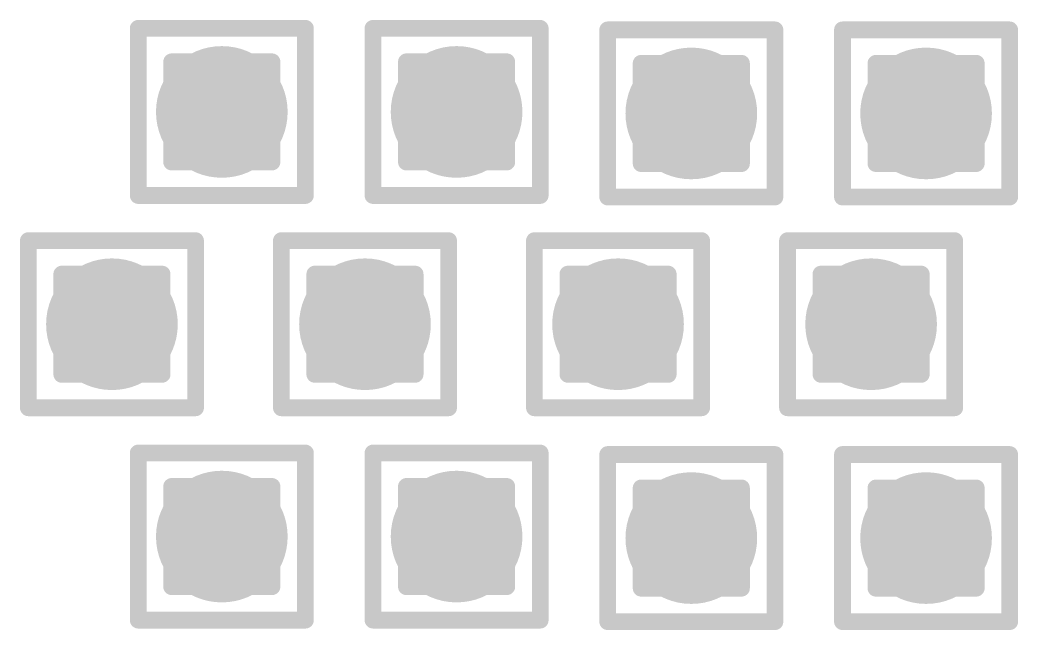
# Model space of a CAD drawing. Header units: inches. Extents: x -18 to 5357, y -8 to 5291.
# Drawn here: x 37.653 to 40.685, y 36.479 to 38.333 of the extents above; entities that cross this region are included whole.
import ezdxf

# ---------------------------------------------------------------- set-up
doc = ezdxf.new("R2010")
doc.units = ezdxf.units.IN
for name, color, linetype in [('Bottom Layer', 5, 'Continuous'), ('Drill Drawing', 1, 'Continuous'), ('Ground', 16, 'Continuous'), ('Power', 76, 'Continuous'), ('Top Layer', 1, 'Continuous'), ('Via Holes', 16, 'Continuous')]:
    doc.layers.add(name, color=color, linetype=linetype)

msp = doc.modelspace()

# ---------------------------------------------------------------- hatches: boundary and pattern name
at = {"layer": 'Bottom Layer'}
h = msp.add_hatch(color=5, dxfattribs=at)
edge = h.paths.add_edge_path()
edge.add_arc((38.2661, 38.0538), 0.2, 0, 360)
h = msp.add_hatch(color=5, dxfattribs=at)
edge = h.paths.add_edge_path()
edge.add_arc((38.9793, 38.0538), 0.2, 0, 360)
h = msp.add_hatch(color=5, dxfattribs=at)
edge = h.paths.add_edge_path()
edge.add_arc((39.6924, 38.0492), 0.2, 0, 360)
h = msp.add_hatch(color=5, dxfattribs=at)
edge = h.paths.add_edge_path()
edge.add_arc((40.4056, 38.0492), 0.2, 0, 360)
h = msp.add_hatch(color=5, dxfattribs=at)
edge = h.paths.add_edge_path()
edge.add_arc((37.9323, 37.4087), 0.2, 0, 360)
h = msp.add_hatch(color=5, dxfattribs=at)
edge = h.paths.add_edge_path()
edge.add_arc((38.701, 37.4087), 0.2, 0, 360)
h = msp.add_hatch(color=5, dxfattribs=at)
edge = h.paths.add_edge_path()
edge.add_arc((39.4698, 37.4087), 0.2, 0, 360)
h = msp.add_hatch(color=5, dxfattribs=at)
edge = h.paths.add_edge_path()
edge.add_arc((40.2386, 37.4087), 0.2, 0, 360)
h = msp.add_hatch(color=5, dxfattribs=at)
edge = h.paths.add_edge_path()
edge.add_arc((38.2661, 36.7635), 0.2, 0, 360)
h = msp.add_hatch(color=5, dxfattribs=at)
edge = h.paths.add_edge_path()
edge.add_arc((38.9793, 36.7635), 0.2, 0, 360)
h = msp.add_hatch(color=5, dxfattribs=at)
edge = h.paths.add_edge_path()
edge.add_arc((39.6924, 36.7589), 0.2, 0, 360)
h = msp.add_hatch(color=5, dxfattribs=at)
edge = h.paths.add_edge_path()
edge.add_arc((40.4056, 36.7589), 0.2, 0, 360)
at = {"layer": 'Ground'}
h = msp.add_hatch(color=16, dxfattribs=at)
edge = h.paths.add_edge_path()
edge.add_arc((38.2661, 38.0538), 0.2, 0, 360)
h = msp.add_hatch(color=16, dxfattribs=at)
edge = h.paths.add_edge_path()
edge.add_arc((38.9793, 38.0538), 0.2, 0, 360)
h = msp.add_hatch(color=16, dxfattribs=at)
edge = h.paths.add_edge_path()
edge.add_arc((39.6924, 38.0492), 0.2, 0, 360)
h = msp.add_hatch(color=16, dxfattribs=at)
edge = h.paths.add_edge_path()
edge.add_arc((40.4056, 38.0492), 0.2, 0, 360)
h = msp.add_hatch(color=16, dxfattribs=at)
edge = h.paths.add_edge_path()
edge.add_arc((37.9323, 37.4087), 0.2, 0, 360)
h = msp.add_hatch(color=16, dxfattribs=at)
edge = h.paths.add_edge_path()
edge.add_arc((38.701, 37.4087), 0.2, 0, 360)
h = msp.add_hatch(color=16, dxfattribs=at)
edge = h.paths.add_edge_path()
edge.add_arc((39.4698, 37.4087), 0.2, 0, 360)
h = msp.add_hatch(color=16, dxfattribs=at)
edge = h.paths.add_edge_path()
edge.add_arc((40.2386, 37.4087), 0.2, 0, 360)
h = msp.add_hatch(color=16, dxfattribs=at)
edge = h.paths.add_edge_path()
edge.add_arc((38.2661, 36.7635), 0.2, 0, 360)
h = msp.add_hatch(color=16, dxfattribs=at)
edge = h.paths.add_edge_path()
edge.add_arc((38.9793, 36.7635), 0.2, 0, 360)
h = msp.add_hatch(color=16, dxfattribs=at)
edge = h.paths.add_edge_path()
edge.add_arc((39.6924, 36.7589), 0.2, 0, 360)
h = msp.add_hatch(color=16, dxfattribs=at)
edge = h.paths.add_edge_path()
edge.add_arc((40.4056, 36.7589), 0.2, 0, 360)
at = {"layer": 'Power'}
h = msp.add_hatch(color=76, dxfattribs=at)
edge = h.paths.add_edge_path()
edge.add_arc((38.2661, 38.0538), 0.2, 0, 360)
h = msp.add_hatch(color=76, dxfattribs=at)
edge = h.paths.add_edge_path()
edge.add_arc((38.9793, 38.0538), 0.2, 0, 360)
h = msp.add_hatch(color=76, dxfattribs=at)
edge = h.paths.add_edge_path()
edge.add_arc((39.6924, 38.0492), 0.2, 0, 360)
h = msp.add_hatch(color=76, dxfattribs=at)
edge = h.paths.add_edge_path()
edge.add_arc((40.4056, 38.0492), 0.2, 0, 360)
h = msp.add_hatch(color=76, dxfattribs=at)
edge = h.paths.add_edge_path()
edge.add_arc((37.9323, 37.4087), 0.2, 0, 360)
h = msp.add_hatch(color=76, dxfattribs=at)
edge = h.paths.add_edge_path()
edge.add_arc((38.701, 37.4087), 0.2, 0, 360)
h = msp.add_hatch(color=76, dxfattribs=at)
edge = h.paths.add_edge_path()
edge.add_arc((39.4698, 37.4087), 0.2, 0, 360)
h = msp.add_hatch(color=76, dxfattribs=at)
edge = h.paths.add_edge_path()
edge.add_arc((40.2386, 37.4087), 0.2, 0, 360)
h = msp.add_hatch(color=76, dxfattribs=at)
edge = h.paths.add_edge_path()
edge.add_arc((38.2661, 36.7635), 0.2, 0, 360)
h = msp.add_hatch(color=76, dxfattribs=at)
edge = h.paths.add_edge_path()
edge.add_arc((38.9793, 36.7635), 0.2, 0, 360)
h = msp.add_hatch(color=76, dxfattribs=at)
edge = h.paths.add_edge_path()
edge.add_arc((39.6924, 36.7589), 0.2, 0, 360)
h = msp.add_hatch(color=76, dxfattribs=at)
edge = h.paths.add_edge_path()
edge.add_arc((40.4056, 36.7589), 0.2, 0, 360)
at = {"layer": 'Top Layer'}
h = msp.add_hatch(color=1, dxfattribs=at)
edge = h.paths.add_edge_path()
edge.add_arc((38.2661, 38.0538), 0.2, 0, 360)
h = msp.add_hatch(color=1, dxfattribs=at)
edge = h.paths.add_edge_path()
edge.add_arc((38.9793, 38.0538), 0.2, 0, 360)
h = msp.add_hatch(color=1, dxfattribs=at)
edge = h.paths.add_edge_path()
edge.add_arc((39.6924, 38.0492), 0.2, 0, 360)
h = msp.add_hatch(color=1, dxfattribs=at)
edge = h.paths.add_edge_path()
edge.add_arc((40.4056, 38.0492), 0.2, 0, 360)
h = msp.add_hatch(color=1, dxfattribs=at)
edge = h.paths.add_edge_path()
edge.add_arc((37.9323, 37.4087), 0.2, 0, 360)
h = msp.add_hatch(color=1, dxfattribs=at)
edge = h.paths.add_edge_path()
edge.add_arc((38.701, 37.4087), 0.2, 0, 360)
h = msp.add_hatch(color=1, dxfattribs=at)
edge = h.paths.add_edge_path()
edge.add_arc((39.4698, 37.4087), 0.2, 0, 360)
h = msp.add_hatch(color=1, dxfattribs=at)
edge = h.paths.add_edge_path()
edge.add_arc((40.2386, 37.4087), 0.2, 0, 360)
h = msp.add_hatch(color=1, dxfattribs=at)
edge = h.paths.add_edge_path()
edge.add_arc((38.2661, 36.7635), 0.2, 0, 360)
h = msp.add_hatch(color=1, dxfattribs=at)
edge = h.paths.add_edge_path()
edge.add_arc((38.9793, 36.7635), 0.2, 0, 360)
h = msp.add_hatch(color=1, dxfattribs=at)
edge = h.paths.add_edge_path()
edge.add_arc((39.6924, 36.7589), 0.2, 0, 360)
h = msp.add_hatch(color=1, dxfattribs=at)
edge = h.paths.add_edge_path()
edge.add_arc((40.4056, 36.7589), 0.2, 0, 360)
at = {"layer": 'Via Holes'}
h = msp.add_hatch(color=7, dxfattribs=at)
edge = h.paths.add_edge_path()
edge.add_arc((38.2661, 38.0538), 0.1, 0, 360)
h = msp.add_hatch(color=7, dxfattribs=at)
edge = h.paths.add_edge_path()
edge.add_arc((38.9793, 38.0538), 0.1, 0, 360)
h = msp.add_hatch(color=7, dxfattribs=at)
edge = h.paths.add_edge_path()
edge.add_arc((39.6924, 38.0492), 0.1, 0, 360)
h = msp.add_hatch(color=7, dxfattribs=at)
edge = h.paths.add_edge_path()
edge.add_arc((40.4056, 38.0492), 0.1, 0, 360)
h = msp.add_hatch(color=7, dxfattribs=at)
edge = h.paths.add_edge_path()
edge.add_arc((37.9323, 37.4087), 0.1, 0, 360)
h = msp.add_hatch(color=7, dxfattribs=at)
edge = h.paths.add_edge_path()
edge.add_arc((38.701, 37.4087), 0.1, 0, 360)
h = msp.add_hatch(color=7, dxfattribs=at)
edge = h.paths.add_edge_path()
edge.add_arc((39.4698, 37.4087), 0.1, 0, 360)
h = msp.add_hatch(color=7, dxfattribs=at)
edge = h.paths.add_edge_path()
edge.add_arc((40.2386, 37.4087), 0.1, 0, 360)
h = msp.add_hatch(color=7, dxfattribs=at)
edge = h.paths.add_edge_path()
edge.add_arc((38.2661, 36.7635), 0.1, 0, 360)
h = msp.add_hatch(color=7, dxfattribs=at)
edge = h.paths.add_edge_path()
edge.add_arc((38.9793, 36.7635), 0.1, 0, 360)
h = msp.add_hatch(color=7, dxfattribs=at)
edge = h.paths.add_edge_path()
edge.add_arc((39.6924, 36.7589), 0.1, 0, 360)
h = msp.add_hatch(color=7, dxfattribs=at)
edge = h.paths.add_edge_path()
edge.add_arc((40.4056, 36.7589), 0.1, 0, 360)

# ---------------------------------------------------------------- linework, layer by layer
at = {"layer": 'Drill Drawing'}
for points in [[(38.0121, 38.3078, 0.0508, 0.0508, 0), (38.5201, 38.3078, 0.0508, 0.0508, 0)], [(38.0121, 37.7998, 0.0508, 0.0508, 0), (38.0121, 38.3078, 0.0508, 0.0508, 0)], [(38.5201, 37.7998, 0.0508, 0.0508, 0), (38.5201, 38.3078, 0.0508, 0.0508, 0)], [(38.7253, 38.3078, 0.0508, 0.0508, 0), (39.2333, 38.3078, 0.0508, 0.0508, 0)], [(38.7253, 37.7998, 0.0508, 0.0508, 0), (38.7253, 38.3078, 0.0508, 0.0508, 0)], [(39.2333, 37.7998, 0.0508, 0.0508, 0), (39.2333, 38.3078, 0.0508, 0.0508, 0)], [(39.4384, 38.3032, 0.0508, 0.0508, 0), (39.9464, 38.3032, 0.0508, 0.0508, 0)], [(39.4384, 37.7952, 0.0508, 0.0508, 0), (39.4384, 38.3032, 0.0508, 0.0508, 0)], [(39.9464, 37.7952, 0.0508, 0.0508, 0), (39.9464, 38.3032, 0.0508, 0.0508, 0)], [(40.1516, 38.3032, 0.0508, 0.0508, 0), (40.6596, 38.3032, 0.0508, 0.0508, 0)], [(40.1516, 37.7952, 0.0508, 0.0508, 0), (40.1516, 38.3032, 0.0508, 0.0508, 0)], [(40.6596, 37.7952, 0.0508, 0.0508, 0), (40.6596, 38.3032, 0.0508, 0.0508, 0)], [(38.1137, 38.2062, 0.0508, 0.0508, 0), (38.4185, 38.2062, 0.0508, 0.0508, 0)], [(38.1137, 37.9014, 0.0508, 0.0508, 0), (38.1137, 38.2062, 0.0508, 0.0508, 0)], [(38.4185, 37.9014, 0.0508, 0.0508, 0), (38.4185, 38.2062, 0.0508, 0.0508, 0)], [(38.8269, 38.2062, 0.0508, 0.0508, 0), (39.1317, 38.2062, 0.0508, 0.0508, 0)], [(38.8269, 37.9014, 0.0508, 0.0508, 0), (38.8269, 38.2062, 0.0508, 0.0508, 0)], [(39.1317, 37.9014, 0.0508, 0.0508, 0), (39.1317, 38.2062, 0.0508, 0.0508, 0)], [(39.54, 38.2016, 0.0508, 0.0508, 0), (39.8448, 38.2016, 0.0508, 0.0508, 0)], [(39.54, 37.8968, 0.0508, 0.0508, 0), (39.54, 38.2016, 0.0508, 0.0508, 0)], [(39.8448, 37.8968, 0.0508, 0.0508, 0), (39.8448, 38.2016, 0.0508, 0.0508, 0)], [(40.2532, 38.2016, 0.0508, 0.0508, 0), (40.558, 38.2016, 0.0508, 0.0508, 0)], [(40.2532, 37.8968, 0.0508, 0.0508, 0), (40.2532, 38.2016, 0.0508, 0.0508, 0)], [(40.558, 37.8968, 0.0508, 0.0508, 0), (40.558, 38.2016, 0.0508, 0.0508, 0)], [(38.1137, 37.9014, 0.0508, 0.0508, 0), (38.4185, 37.9014, 0.0508, 0.0508, 0)], [(38.8269, 37.9014, 0.0508, 0.0508, 0), (39.1317, 37.9014, 0.0508, 0.0508, 0)], [(39.54, 37.8968, 0.0508, 0.0508, 0), (39.8448, 37.8968, 0.0508, 0.0508, 0)], [(40.2532, 37.8968, 0.0508, 0.0508, 0), (40.558, 37.8968, 0.0508, 0.0508, 0)], [(38.0121, 37.7998, 0.0508, 0.0508, 0), (38.5201, 37.7998, 0.0508, 0.0508, 0)], [(38.7253, 37.7998, 0.0508, 0.0508, 0), (39.2333, 37.7998, 0.0508, 0.0508, 0)], [(39.4384, 37.7952, 0.0508, 0.0508, 0), (39.9464, 37.7952, 0.0508, 0.0508, 0)], [(40.1516, 37.7952, 0.0508, 0.0508, 0), (40.6596, 37.7952, 0.0508, 0.0508, 0)], [(37.6783, 37.6627, 0.0508, 0.0508, 0), (38.1863, 37.6627, 0.0508, 0.0508, 0)], [(37.6783, 37.1547, 0.0508, 0.0508, 0), (37.6783, 37.6627, 0.0508, 0.0508, 0)], [(38.1863, 37.1547, 0.0508, 0.0508, 0), (38.1863, 37.6627, 0.0508, 0.0508, 0)], [(38.447, 37.6627, 0.0508, 0.0508, 0), (38.955, 37.6627, 0.0508, 0.0508, 0)], [(38.447, 37.1547, 0.0508, 0.0508, 0), (38.447, 37.6627, 0.0508, 0.0508, 0)], [(38.955, 37.1547, 0.0508, 0.0508, 0), (38.955, 37.6627, 0.0508, 0.0508, 0)], [(39.2158, 37.6627, 0.0508, 0.0508, 0), (39.7238, 37.6627, 0.0508, 0.0508, 0)], [(39.2158, 37.1547, 0.0508, 0.0508, 0), (39.2158, 37.6627, 0.0508, 0.0508, 0)], [(39.7238, 37.1547, 0.0508, 0.0508, 0), (39.7238, 37.6627, 0.0508, 0.0508, 0)], [(39.9846, 37.6627, 0.0508, 0.0508, 0), (40.4926, 37.6627, 0.0508, 0.0508, 0)], [(39.9846, 37.1547, 0.0508, 0.0508, 0), (39.9846, 37.6627, 0.0508, 0.0508, 0)], [(40.4926, 37.1547, 0.0508, 0.0508, 0), (40.4926, 37.6627, 0.0508, 0.0508, 0)], [(37.7799, 37.5611, 0.0508, 0.0508, 0), (38.0847, 37.5611, 0.0508, 0.0508, 0)], [(37.7799, 37.2563, 0.0508, 0.0508, 0), (37.7799, 37.5611, 0.0508, 0.0508, 0)], [(38.0847, 37.2563, 0.0508, 0.0508, 0), (38.0847, 37.5611, 0.0508, 0.0508, 0)], [(38.5486, 37.5611, 0.0508, 0.0508, 0), (38.8534, 37.5611, 0.0508, 0.0508, 0)], [(38.5486, 37.2563, 0.0508, 0.0508, 0), (38.5486, 37.5611, 0.0508, 0.0508, 0)], [(38.8534, 37.2563, 0.0508, 0.0508, 0), (38.8534, 37.5611, 0.0508, 0.0508, 0)], [(39.3174, 37.5611, 0.0508, 0.0508, 0), (39.6222, 37.5611, 0.0508, 0.0508, 0)], [(39.3174, 37.2563, 0.0508, 0.0508, 0), (39.3174, 37.5611, 0.0508, 0.0508, 0)], [(39.6222, 37.2563, 0.0508, 0.0508, 0), (39.6222, 37.5611, 0.0508, 0.0508, 0)], [(40.0862, 37.5611, 0.0508, 0.0508, 0), (40.391, 37.5611, 0.0508, 0.0508, 0)], [(40.0862, 37.2563, 0.0508, 0.0508, 0), (40.0862, 37.5611, 0.0508, 0.0508, 0)], [(40.391, 37.2563, 0.0508, 0.0508, 0), (40.391, 37.5611, 0.0508, 0.0508, 0)], [(37.7799, 37.2563, 0.0508, 0.0508, 0), (38.0847, 37.2563, 0.0508, 0.0508, 0)], [(38.5486, 37.2563, 0.0508, 0.0508, 0), (38.8534, 37.2563, 0.0508, 0.0508, 0)], [(39.3174, 37.2563, 0.0508, 0.0508, 0), (39.6222, 37.2563, 0.0508, 0.0508, 0)], [(40.0862, 37.2563, 0.0508, 0.0508, 0), (40.391, 37.2563, 0.0508, 0.0508, 0)], [(37.6783, 37.1547, 0.0508, 0.0508, 0), (38.1863, 37.1547, 0.0508, 0.0508, 0)], [(38.447, 37.1547, 0.0508, 0.0508, 0), (38.955, 37.1547, 0.0508, 0.0508, 0)], [(39.2158, 37.1547, 0.0508, 0.0508, 0), (39.7238, 37.1547, 0.0508, 0.0508, 0)], [(39.9846, 37.1547, 0.0508, 0.0508, 0), (40.4926, 37.1547, 0.0508, 0.0508, 0)], [(38.0121, 37.0175, 0.0508, 0.0508, 0), (38.5201, 37.0175, 0.0508, 0.0508, 0)], [(38.0121, 36.5095, 0.0508, 0.0508, 0), (38.0121, 37.0175, 0.0508, 0.0508, 0)], [(38.5201, 36.5095, 0.0508, 0.0508, 0), (38.5201, 37.0175, 0.0508, 0.0508, 0)], [(38.7253, 37.0175, 0.0508, 0.0508, 0), (39.2333, 37.0175, 0.0508, 0.0508, 0)], [(38.7253, 36.5095, 0.0508, 0.0508, 0), (38.7253, 37.0175, 0.0508, 0.0508, 0)], [(39.2333, 36.5095, 0.0508, 0.0508, 0), (39.2333, 37.0175, 0.0508, 0.0508, 0)], [(39.4384, 37.0129, 0.0508, 0.0508, 0), (39.9464, 37.0129, 0.0508, 0.0508, 0)], [(39.4384, 36.5049, 0.0508, 0.0508, 0), (39.4384, 37.0129, 0.0508, 0.0508, 0)], [(39.9464, 36.5049, 0.0508, 0.0508, 0), (39.9464, 37.0129, 0.0508, 0.0508, 0)], [(40.1516, 37.0129, 0.0508, 0.0508, 0), (40.6596, 37.0129, 0.0508, 0.0508, 0)], [(40.1516, 36.5049, 0.0508, 0.0508, 0), (40.1516, 37.0129, 0.0508, 0.0508, 0)], [(40.6596, 36.5049, 0.0508, 0.0508, 0), (40.6596, 37.0129, 0.0508, 0.0508, 0)], [(38.1137, 36.9159, 0.0508, 0.0508, 0), (38.4185, 36.9159, 0.0508, 0.0508, 0)], [(38.1137, 36.6111, 0.0508, 0.0508, 0), (38.1137, 36.9159, 0.0508, 0.0508, 0)], [(38.4185, 36.6111, 0.0508, 0.0508, 0), (38.4185, 36.9159, 0.0508, 0.0508, 0)], [(38.8269, 36.9159, 0.0508, 0.0508, 0), (39.1317, 36.9159, 0.0508, 0.0508, 0)], [(38.8269, 36.6111, 0.0508, 0.0508, 0), (38.8269, 36.9159, 0.0508, 0.0508, 0)], [(39.1317, 36.6111, 0.0508, 0.0508, 0), (39.1317, 36.9159, 0.0508, 0.0508, 0)], [(39.54, 36.9113, 0.0508, 0.0508, 0), (39.8448, 36.9113, 0.0508, 0.0508, 0)], [(39.54, 36.6065, 0.0508, 0.0508, 0), (39.54, 36.9113, 0.0508, 0.0508, 0)], [(39.8448, 36.6065, 0.0508, 0.0508, 0), (39.8448, 36.9113, 0.0508, 0.0508, 0)], [(40.2532, 36.9113, 0.0508, 0.0508, 0), (40.558, 36.9113, 0.0508, 0.0508, 0)], [(40.2532, 36.6065, 0.0508, 0.0508, 0), (40.2532, 36.9113, 0.0508, 0.0508, 0)], [(40.558, 36.6065, 0.0508, 0.0508, 0), (40.558, 36.9113, 0.0508, 0.0508, 0)], [(38.1137, 36.6111, 0.0508, 0.0508, 0), (38.4185, 36.6111, 0.0508, 0.0508, 0)], [(38.8269, 36.6111, 0.0508, 0.0508, 0), (39.1317, 36.6111, 0.0508, 0.0508, 0)], [(39.54, 36.6065, 0.0508, 0.0508, 0), (39.8448, 36.6065, 0.0508, 0.0508, 0)], [(40.2532, 36.6065, 0.0508, 0.0508, 0), (40.558, 36.6065, 0.0508, 0.0508, 0)], [(38.0121, 36.5095, 0.0508, 0.0508, 0), (38.5201, 36.5095, 0.0508, 0.0508, 0)], [(38.7253, 36.5095, 0.0508, 0.0508, 0), (39.2333, 36.5095, 0.0508, 0.0508, 0)], [(39.4384, 36.5049, 0.0508, 0.0508, 0), (39.9464, 36.5049, 0.0508, 0.0508, 0)], [(40.1516, 36.5049, 0.0508, 0.0508, 0), (40.6596, 36.5049, 0.0508, 0.0508, 0)]]:
    msp.add_lwpolyline(points, format="xyseb", dxfattribs=at)
for points in [[(37.9994, 38.3078, 0.0254, 0.0254, 1), (38.0248, 38.3078, 0.0254, 0.0254, 1)], [(37.9994, 38.3078, 0.0254, 0.0254, 1), (38.0248, 38.3078, 0.0254, 0.0254, 1)], [(38.5074, 38.3078, 0.0254, 0.0254, 1), (38.5328, 38.3078, 0.0254, 0.0254, 1)], [(38.5074, 38.3078, 0.0254, 0.0254, 1), (38.5328, 38.3078, 0.0254, 0.0254, 1)], [(38.7126, 38.3078, 0.0254, 0.0254, 1), (38.738, 38.3078, 0.0254, 0.0254, 1)], [(38.7126, 38.3078, 0.0254, 0.0254, 1), (38.738, 38.3078, 0.0254, 0.0254, 1)], [(39.2206, 38.3078, 0.0254, 0.0254, 1), (39.246, 38.3078, 0.0254, 0.0254, 1)], [(39.2206, 38.3078, 0.0254, 0.0254, 1), (39.246, 38.3078, 0.0254, 0.0254, 1)], [(39.4257, 38.3032, 0.0254, 0.0254, 1), (39.4511, 38.3032, 0.0254, 0.0254, 1)], [(39.4257, 38.3032, 0.0254, 0.0254, 1), (39.4511, 38.3032, 0.0254, 0.0254, 1)], [(39.9337, 38.3032, 0.0254, 0.0254, 1), (39.9591, 38.3032, 0.0254, 0.0254, 1)], [(39.9337, 38.3032, 0.0254, 0.0254, 1), (39.9591, 38.3032, 0.0254, 0.0254, 1)], [(40.1389, 38.3032, 0.0254, 0.0254, 1), (40.1643, 38.3032, 0.0254, 0.0254, 1)], [(40.1389, 38.3032, 0.0254, 0.0254, 1), (40.1643, 38.3032, 0.0254, 0.0254, 1)], [(40.6469, 38.3032, 0.0254, 0.0254, 1), (40.6723, 38.3032, 0.0254, 0.0254, 1)], [(40.6469, 38.3032, 0.0254, 0.0254, 1), (40.6723, 38.3032, 0.0254, 0.0254, 1)], [(38.101, 38.2062, 0.0254, 0.0254, 1), (38.1264, 38.2062, 0.0254, 0.0254, 1)], [(38.101, 38.2062, 0.0254, 0.0254, 1), (38.1264, 38.2062, 0.0254, 0.0254, 1)], [(38.4058, 38.2062, 0.0254, 0.0254, 1), (38.4312, 38.2062, 0.0254, 0.0254, 1)], [(38.4058, 38.2062, 0.0254, 0.0254, 1), (38.4312, 38.2062, 0.0254, 0.0254, 1)], [(38.8142, 38.2062, 0.0254, 0.0254, 1), (38.8396, 38.2062, 0.0254, 0.0254, 1)], [(38.8142, 38.2062, 0.0254, 0.0254, 1), (38.8396, 38.2062, 0.0254, 0.0254, 1)], [(39.119, 38.2062, 0.0254, 0.0254, 1), (39.1444, 38.2062, 0.0254, 0.0254, 1)], [(39.119, 38.2062, 0.0254, 0.0254, 1), (39.1444, 38.2062, 0.0254, 0.0254, 1)], [(39.5273, 38.2016, 0.0254, 0.0254, 1), (39.5527, 38.2016, 0.0254, 0.0254, 1)], [(39.5273, 38.2016, 0.0254, 0.0254, 1), (39.5527, 38.2016, 0.0254, 0.0254, 1)], [(39.8321, 38.2016, 0.0254, 0.0254, 1), (39.8575, 38.2016, 0.0254, 0.0254, 1)], [(39.8321, 38.2016, 0.0254, 0.0254, 1), (39.8575, 38.2016, 0.0254, 0.0254, 1)], [(40.2405, 38.2016, 0.0254, 0.0254, 1), (40.2659, 38.2016, 0.0254, 0.0254, 1)], [(40.2405, 38.2016, 0.0254, 0.0254, 1), (40.2659, 38.2016, 0.0254, 0.0254, 1)], [(40.5453, 38.2016, 0.0254, 0.0254, 1), (40.5707, 38.2016, 0.0254, 0.0254, 1)], [(40.5453, 38.2016, 0.0254, 0.0254, 1), (40.5707, 38.2016, 0.0254, 0.0254, 1)], [(38.101, 37.9014, 0.0254, 0.0254, 1), (38.1264, 37.9014, 0.0254, 0.0254, 1)], [(38.101, 37.9014, 0.0254, 0.0254, 1), (38.1264, 37.9014, 0.0254, 0.0254, 1)], [(38.4058, 37.9014, 0.0254, 0.0254, 1), (38.4312, 37.9014, 0.0254, 0.0254, 1)], [(38.4058, 37.9014, 0.0254, 0.0254, 1), (38.4312, 37.9014, 0.0254, 0.0254, 1)], [(38.8142, 37.9014, 0.0254, 0.0254, 1), (38.8396, 37.9014, 0.0254, 0.0254, 1)], [(38.8142, 37.9014, 0.0254, 0.0254, 1), (38.8396, 37.9014, 0.0254, 0.0254, 1)], [(39.119, 37.9014, 0.0254, 0.0254, 1), (39.1444, 37.9014, 0.0254, 0.0254, 1)], [(39.119, 37.9014, 0.0254, 0.0254, 1), (39.1444, 37.9014, 0.0254, 0.0254, 1)], [(39.5273, 37.8968, 0.0254, 0.0254, 1), (39.5527, 37.8968, 0.0254, 0.0254, 1)], [(39.5273, 37.8968, 0.0254, 0.0254, 1), (39.5527, 37.8968, 0.0254, 0.0254, 1)], [(39.8321, 37.8968, 0.0254, 0.0254, 1), (39.8575, 37.8968, 0.0254, 0.0254, 1)], [(39.8321, 37.8968, 0.0254, 0.0254, 1), (39.8575, 37.8968, 0.0254, 0.0254, 1)], [(40.2405, 37.8968, 0.0254, 0.0254, 1), (40.2659, 37.8968, 0.0254, 0.0254, 1)], [(40.2405, 37.8968, 0.0254, 0.0254, 1), (40.2659, 37.8968, 0.0254, 0.0254, 1)], [(40.5453, 37.8968, 0.0254, 0.0254, 1), (40.5707, 37.8968, 0.0254, 0.0254, 1)], [(40.5453, 37.8968, 0.0254, 0.0254, 1), (40.5707, 37.8968, 0.0254, 0.0254, 1)], [(37.9994, 37.7998, 0.0254, 0.0254, 1), (38.0248, 37.7998, 0.0254, 0.0254, 1)], [(37.9994, 37.7998, 0.0254, 0.0254, 1), (38.0248, 37.7998, 0.0254, 0.0254, 1)], [(38.5074, 37.7998, 0.0254, 0.0254, 1), (38.5328, 37.7998, 0.0254, 0.0254, 1)], [(38.5074, 37.7998, 0.0254, 0.0254, 1), (38.5328, 37.7998, 0.0254, 0.0254, 1)], [(38.7126, 37.7998, 0.0254, 0.0254, 1), (38.738, 37.7998, 0.0254, 0.0254, 1)], [(38.7126, 37.7998, 0.0254, 0.0254, 1), (38.738, 37.7998, 0.0254, 0.0254, 1)], [(39.2206, 37.7998, 0.0254, 0.0254, 1), (39.246, 37.7998, 0.0254, 0.0254, 1)], [(39.2206, 37.7998, 0.0254, 0.0254, 1), (39.246, 37.7998, 0.0254, 0.0254, 1)], [(39.4257, 37.7952, 0.0254, 0.0254, 1), (39.4511, 37.7952, 0.0254, 0.0254, 1)], [(39.4257, 37.7952, 0.0254, 0.0254, 1), (39.4511, 37.7952, 0.0254, 0.0254, 1)], [(39.9337, 37.7952, 0.0254, 0.0254, 1), (39.9591, 37.7952, 0.0254, 0.0254, 1)], [(39.9337, 37.7952, 0.0254, 0.0254, 1), (39.9591, 37.7952, 0.0254, 0.0254, 1)], [(40.1389, 37.7952, 0.0254, 0.0254, 1), (40.1643, 37.7952, 0.0254, 0.0254, 1)], [(40.1389, 37.7952, 0.0254, 0.0254, 1), (40.1643, 37.7952, 0.0254, 0.0254, 1)], [(40.6469, 37.7952, 0.0254, 0.0254, 1), (40.6723, 37.7952, 0.0254, 0.0254, 1)], [(40.6469, 37.7952, 0.0254, 0.0254, 1), (40.6723, 37.7952, 0.0254, 0.0254, 1)], [(37.6656, 37.6627, 0.0254, 0.0254, 1), (37.691, 37.6627, 0.0254, 0.0254, 1)], [(37.6656, 37.6627, 0.0254, 0.0254, 1), (37.691, 37.6627, 0.0254, 0.0254, 1)], [(38.1736, 37.6627, 0.0254, 0.0254, 1), (38.199, 37.6627, 0.0254, 0.0254, 1)], [(38.1736, 37.6627, 0.0254, 0.0254, 1), (38.199, 37.6627, 0.0254, 0.0254, 1)], [(38.4343, 37.6627, 0.0254, 0.0254, 1), (38.4597, 37.6627, 0.0254, 0.0254, 1)], [(38.4343, 37.6627, 0.0254, 0.0254, 1), (38.4597, 37.6627, 0.0254, 0.0254, 1)], [(38.9423, 37.6627, 0.0254, 0.0254, 1), (38.9677, 37.6627, 0.0254, 0.0254, 1)], [(38.9423, 37.6627, 0.0254, 0.0254, 1), (38.9677, 37.6627, 0.0254, 0.0254, 1)], [(39.2031, 37.6627, 0.0254, 0.0254, 1), (39.2285, 37.6627, 0.0254, 0.0254, 1)], [(39.2031, 37.6627, 0.0254, 0.0254, 1), (39.2285, 37.6627, 0.0254, 0.0254, 1)], [(39.7111, 37.6627, 0.0254, 0.0254, 1), (39.7365, 37.6627, 0.0254, 0.0254, 1)], [(39.7111, 37.6627, 0.0254, 0.0254, 1), (39.7365, 37.6627, 0.0254, 0.0254, 1)], [(39.9719, 37.6627, 0.0254, 0.0254, 1), (39.9973, 37.6627, 0.0254, 0.0254, 1)], [(39.9719, 37.6627, 0.0254, 0.0254, 1), (39.9973, 37.6627, 0.0254, 0.0254, 1)], [(40.4799, 37.6627, 0.0254, 0.0254, 1), (40.5053, 37.6627, 0.0254, 0.0254, 1)], [(40.4799, 37.6627, 0.0254, 0.0254, 1), (40.5053, 37.6627, 0.0254, 0.0254, 1)], [(37.7672, 37.5611, 0.0254, 0.0254, 1), (37.7926, 37.5611, 0.0254, 0.0254, 1)], [(37.7672, 37.5611, 0.0254, 0.0254, 1), (37.7926, 37.5611, 0.0254, 0.0254, 1)], [(38.072, 37.5611, 0.0254, 0.0254, 1), (38.0974, 37.5611, 0.0254, 0.0254, 1)], [(38.072, 37.5611, 0.0254, 0.0254, 1), (38.0974, 37.5611, 0.0254, 0.0254, 1)], [(38.5359, 37.5611, 0.0254, 0.0254, 1), (38.5613, 37.5611, 0.0254, 0.0254, 1)], [(38.5359, 37.5611, 0.0254, 0.0254, 1), (38.5613, 37.5611, 0.0254, 0.0254, 1)], [(38.8407, 37.5611, 0.0254, 0.0254, 1), (38.8661, 37.5611, 0.0254, 0.0254, 1)], [(38.8407, 37.5611, 0.0254, 0.0254, 1), (38.8661, 37.5611, 0.0254, 0.0254, 1)], [(39.3047, 37.5611, 0.0254, 0.0254, 1), (39.3301, 37.5611, 0.0254, 0.0254, 1)], [(39.3047, 37.5611, 0.0254, 0.0254, 1), (39.3301, 37.5611, 0.0254, 0.0254, 1)], [(39.6095, 37.5611, 0.0254, 0.0254, 1), (39.6349, 37.5611, 0.0254, 0.0254, 1)], [(39.6095, 37.5611, 0.0254, 0.0254, 1), (39.6349, 37.5611, 0.0254, 0.0254, 1)], [(40.0735, 37.5611, 0.0254, 0.0254, 1), (40.0989, 37.5611, 0.0254, 0.0254, 1)], [(40.0735, 37.5611, 0.0254, 0.0254, 1), (40.0989, 37.5611, 0.0254, 0.0254, 1)], [(40.3783, 37.5611, 0.0254, 0.0254, 1), (40.4037, 37.5611, 0.0254, 0.0254, 1)], [(40.3783, 37.5611, 0.0254, 0.0254, 1), (40.4037, 37.5611, 0.0254, 0.0254, 1)], [(37.7672, 37.2563, 0.0254, 0.0254, 1), (37.7926, 37.2563, 0.0254, 0.0254, 1)], [(37.7672, 37.2563, 0.0254, 0.0254, 1), (37.7926, 37.2563, 0.0254, 0.0254, 1)], [(38.072, 37.2563, 0.0254, 0.0254, 1), (38.0974, 37.2563, 0.0254, 0.0254, 1)], [(38.072, 37.2563, 0.0254, 0.0254, 1), (38.0974, 37.2563, 0.0254, 0.0254, 1)], [(38.5359, 37.2563, 0.0254, 0.0254, 1), (38.5613, 37.2563, 0.0254, 0.0254, 1)], [(38.5359, 37.2563, 0.0254, 0.0254, 1), (38.5613, 37.2563, 0.0254, 0.0254, 1)], [(38.8407, 37.2563, 0.0254, 0.0254, 1), (38.8661, 37.2563, 0.0254, 0.0254, 1)], [(38.8407, 37.2563, 0.0254, 0.0254, 1), (38.8661, 37.2563, 0.0254, 0.0254, 1)], [(39.3047, 37.2563, 0.0254, 0.0254, 1), (39.3301, 37.2563, 0.0254, 0.0254, 1)], [(39.3047, 37.2563, 0.0254, 0.0254, 1), (39.3301, 37.2563, 0.0254, 0.0254, 1)], [(39.6095, 37.2563, 0.0254, 0.0254, 1), (39.6349, 37.2563, 0.0254, 0.0254, 1)], [(39.6095, 37.2563, 0.0254, 0.0254, 1), (39.6349, 37.2563, 0.0254, 0.0254, 1)], [(40.0735, 37.2563, 0.0254, 0.0254, 1), (40.0989, 37.2563, 0.0254, 0.0254, 1)], [(40.0735, 37.2563, 0.0254, 0.0254, 1), (40.0989, 37.2563, 0.0254, 0.0254, 1)], [(40.3783, 37.2563, 0.0254, 0.0254, 1), (40.4037, 37.2563, 0.0254, 0.0254, 1)], [(40.3783, 37.2563, 0.0254, 0.0254, 1), (40.4037, 37.2563, 0.0254, 0.0254, 1)], [(37.6656, 37.1547, 0.0254, 0.0254, 1), (37.691, 37.1547, 0.0254, 0.0254, 1)], [(37.6656, 37.1547, 0.0254, 0.0254, 1), (37.691, 37.1547, 0.0254, 0.0254, 1)], [(38.1736, 37.1547, 0.0254, 0.0254, 1), (38.199, 37.1547, 0.0254, 0.0254, 1)], [(38.1736, 37.1547, 0.0254, 0.0254, 1), (38.199, 37.1547, 0.0254, 0.0254, 1)], [(38.4343, 37.1547, 0.0254, 0.0254, 1), (38.4597, 37.1547, 0.0254, 0.0254, 1)], [(38.4343, 37.1547, 0.0254, 0.0254, 1), (38.4597, 37.1547, 0.0254, 0.0254, 1)], [(38.9423, 37.1547, 0.0254, 0.0254, 1), (38.9677, 37.1547, 0.0254, 0.0254, 1)], [(38.9423, 37.1547, 0.0254, 0.0254, 1), (38.9677, 37.1547, 0.0254, 0.0254, 1)], [(39.2031, 37.1547, 0.0254, 0.0254, 1), (39.2285, 37.1547, 0.0254, 0.0254, 1)], [(39.2031, 37.1547, 0.0254, 0.0254, 1), (39.2285, 37.1547, 0.0254, 0.0254, 1)], [(39.7111, 37.1547, 0.0254, 0.0254, 1), (39.7365, 37.1547, 0.0254, 0.0254, 1)], [(39.7111, 37.1547, 0.0254, 0.0254, 1), (39.7365, 37.1547, 0.0254, 0.0254, 1)], [(39.9719, 37.1547, 0.0254, 0.0254, 1), (39.9973, 37.1547, 0.0254, 0.0254, 1)], [(39.9719, 37.1547, 0.0254, 0.0254, 1), (39.9973, 37.1547, 0.0254, 0.0254, 1)], [(40.4799, 37.1547, 0.0254, 0.0254, 1), (40.5053, 37.1547, 0.0254, 0.0254, 1)], [(40.4799, 37.1547, 0.0254, 0.0254, 1), (40.5053, 37.1547, 0.0254, 0.0254, 1)], [(37.9994, 37.0175, 0.0254, 0.0254, 1), (38.0248, 37.0175, 0.0254, 0.0254, 1)], [(37.9994, 37.0175, 0.0254, 0.0254, 1), (38.0248, 37.0175, 0.0254, 0.0254, 1)], [(38.5074, 37.0175, 0.0254, 0.0254, 1), (38.5328, 37.0175, 0.0254, 0.0254, 1)], [(38.5074, 37.0175, 0.0254, 0.0254, 1), (38.5328, 37.0175, 0.0254, 0.0254, 1)], [(38.7126, 37.0175, 0.0254, 0.0254, 1), (38.738, 37.0175, 0.0254, 0.0254, 1)], [(38.7126, 37.0175, 0.0254, 0.0254, 1), (38.738, 37.0175, 0.0254, 0.0254, 1)], [(39.2206, 37.0175, 0.0254, 0.0254, 1), (39.246, 37.0175, 0.0254, 0.0254, 1)], [(39.2206, 37.0175, 0.0254, 0.0254, 1), (39.246, 37.0175, 0.0254, 0.0254, 1)], [(39.4257, 37.0129, 0.0254, 0.0254, 1), (39.4511, 37.0129, 0.0254, 0.0254, 1)], [(39.4257, 37.0129, 0.0254, 0.0254, 1), (39.4511, 37.0129, 0.0254, 0.0254, 1)], [(39.9337, 37.0129, 0.0254, 0.0254, 1), (39.9591, 37.0129, 0.0254, 0.0254, 1)], [(39.9337, 37.0129, 0.0254, 0.0254, 1), (39.9591, 37.0129, 0.0254, 0.0254, 1)], [(40.1389, 37.0129, 0.0254, 0.0254, 1), (40.1643, 37.0129, 0.0254, 0.0254, 1)], [(40.1389, 37.0129, 0.0254, 0.0254, 1), (40.1643, 37.0129, 0.0254, 0.0254, 1)], [(40.6469, 37.0129, 0.0254, 0.0254, 1), (40.6723, 37.0129, 0.0254, 0.0254, 1)], [(40.6469, 37.0129, 0.0254, 0.0254, 1), (40.6723, 37.0129, 0.0254, 0.0254, 1)], [(38.101, 36.9159, 0.0254, 0.0254, 1), (38.1264, 36.9159, 0.0254, 0.0254, 1)], [(38.101, 36.9159, 0.0254, 0.0254, 1), (38.1264, 36.9159, 0.0254, 0.0254, 1)], [(38.4058, 36.9159, 0.0254, 0.0254, 1), (38.4312, 36.9159, 0.0254, 0.0254, 1)], [(38.4058, 36.9159, 0.0254, 0.0254, 1), (38.4312, 36.9159, 0.0254, 0.0254, 1)], [(38.8142, 36.9159, 0.0254, 0.0254, 1), (38.8396, 36.9159, 0.0254, 0.0254, 1)], [(38.8142, 36.9159, 0.0254, 0.0254, 1), (38.8396, 36.9159, 0.0254, 0.0254, 1)], [(39.119, 36.9159, 0.0254, 0.0254, 1), (39.1444, 36.9159, 0.0254, 0.0254, 1)], [(39.119, 36.9159, 0.0254, 0.0254, 1), (39.1444, 36.9159, 0.0254, 0.0254, 1)], [(39.5273, 36.9113, 0.0254, 0.0254, 1), (39.5527, 36.9113, 0.0254, 0.0254, 1)], [(39.5273, 36.9113, 0.0254, 0.0254, 1), (39.5527, 36.9113, 0.0254, 0.0254, 1)], [(39.8321, 36.9113, 0.0254, 0.0254, 1), (39.8575, 36.9113, 0.0254, 0.0254, 1)], [(39.8321, 36.9113, 0.0254, 0.0254, 1), (39.8575, 36.9113, 0.0254, 0.0254, 1)], [(40.2405, 36.9113, 0.0254, 0.0254, 1), (40.2659, 36.9113, 0.0254, 0.0254, 1)], [(40.2405, 36.9113, 0.0254, 0.0254, 1), (40.2659, 36.9113, 0.0254, 0.0254, 1)], [(40.5453, 36.9113, 0.0254, 0.0254, 1), (40.5707, 36.9113, 0.0254, 0.0254, 1)], [(40.5453, 36.9113, 0.0254, 0.0254, 1), (40.5707, 36.9113, 0.0254, 0.0254, 1)], [(38.101, 36.6111, 0.0254, 0.0254, 1), (38.1264, 36.6111, 0.0254, 0.0254, 1)], [(38.101, 36.6111, 0.0254, 0.0254, 1), (38.1264, 36.6111, 0.0254, 0.0254, 1)], [(38.4058, 36.6111, 0.0254, 0.0254, 1), (38.4312, 36.6111, 0.0254, 0.0254, 1)], [(38.4058, 36.6111, 0.0254, 0.0254, 1), (38.4312, 36.6111, 0.0254, 0.0254, 1)], [(38.8142, 36.6111, 0.0254, 0.0254, 1), (38.8396, 36.6111, 0.0254, 0.0254, 1)], [(38.8142, 36.6111, 0.0254, 0.0254, 1), (38.8396, 36.6111, 0.0254, 0.0254, 1)], [(39.119, 36.6111, 0.0254, 0.0254, 1), (39.1444, 36.6111, 0.0254, 0.0254, 1)], [(39.119, 36.6111, 0.0254, 0.0254, 1), (39.1444, 36.6111, 0.0254, 0.0254, 1)], [(39.5273, 36.6065, 0.0254, 0.0254, 1), (39.5527, 36.6065, 0.0254, 0.0254, 1)], [(39.5273, 36.6065, 0.0254, 0.0254, 1), (39.5527, 36.6065, 0.0254, 0.0254, 1)], [(39.8321, 36.6065, 0.0254, 0.0254, 1), (39.8575, 36.6065, 0.0254, 0.0254, 1)], [(39.8321, 36.6065, 0.0254, 0.0254, 1), (39.8575, 36.6065, 0.0254, 0.0254, 1)], [(40.2405, 36.6065, 0.0254, 0.0254, 1), (40.2659, 36.6065, 0.0254, 0.0254, 1)], [(40.2405, 36.6065, 0.0254, 0.0254, 1), (40.2659, 36.6065, 0.0254, 0.0254, 1)], [(40.5453, 36.6065, 0.0254, 0.0254, 1), (40.5707, 36.6065, 0.0254, 0.0254, 1)], [(40.5453, 36.6065, 0.0254, 0.0254, 1), (40.5707, 36.6065, 0.0254, 0.0254, 1)], [(37.9994, 36.5095, 0.0254, 0.0254, 1), (38.0248, 36.5095, 0.0254, 0.0254, 1)], [(37.9994, 36.5095, 0.0254, 0.0254, 1), (38.0248, 36.5095, 0.0254, 0.0254, 1)], [(38.5074, 36.5095, 0.0254, 0.0254, 1), (38.5328, 36.5095, 0.0254, 0.0254, 1)], [(38.5074, 36.5095, 0.0254, 0.0254, 1), (38.5328, 36.5095, 0.0254, 0.0254, 1)], [(38.7126, 36.5095, 0.0254, 0.0254, 1), (38.738, 36.5095, 0.0254, 0.0254, 1)], [(38.7126, 36.5095, 0.0254, 0.0254, 1), (38.738, 36.5095, 0.0254, 0.0254, 1)], [(39.2206, 36.5095, 0.0254, 0.0254, 1), (39.246, 36.5095, 0.0254, 0.0254, 1)], [(39.2206, 36.5095, 0.0254, 0.0254, 1), (39.246, 36.5095, 0.0254, 0.0254, 1)], [(39.4257, 36.5049, 0.0254, 0.0254, 1), (39.4511, 36.5049, 0.0254, 0.0254, 1)], [(39.4257, 36.5049, 0.0254, 0.0254, 1), (39.4511, 36.5049, 0.0254, 0.0254, 1)], [(39.9337, 36.5049, 0.0254, 0.0254, 1), (39.9591, 36.5049, 0.0254, 0.0254, 1)], [(39.9337, 36.5049, 0.0254, 0.0254, 1), (39.9591, 36.5049, 0.0254, 0.0254, 1)], [(40.1389, 36.5049, 0.0254, 0.0254, 1), (40.1643, 36.5049, 0.0254, 0.0254, 1)], [(40.1389, 36.5049, 0.0254, 0.0254, 1), (40.1643, 36.5049, 0.0254, 0.0254, 1)], [(40.6469, 36.5049, 0.0254, 0.0254, 1), (40.6723, 36.5049, 0.0254, 0.0254, 1)], [(40.6469, 36.5049, 0.0254, 0.0254, 1), (40.6723, 36.5049, 0.0254, 0.0254, 1)]]:
    msp.add_lwpolyline(points, format="xyseb", close=True, dxfattribs=at)

doc.saveas('drawing.dxf')
